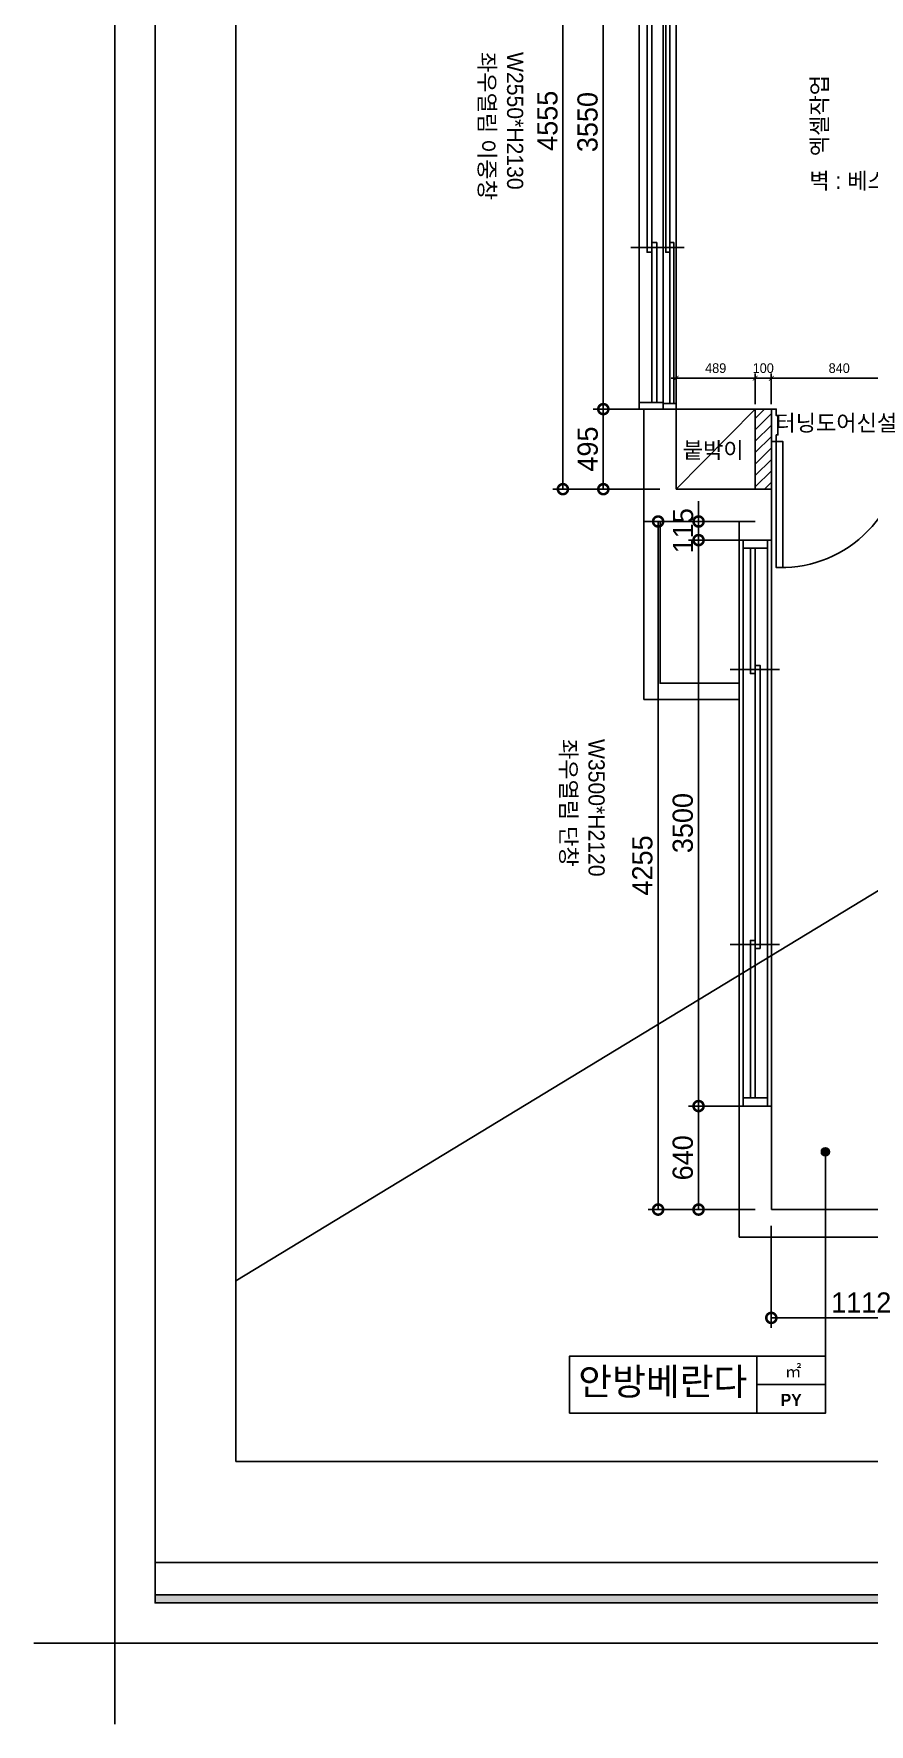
# Model space of a CAD drawing. Header units: millimetres. Extents: x 302328 to 345828, y 111587 to 154829.
# Drawn here: x 302328 to 307494, y 138979 to 149432 of the extents above; entities that cross this region are included whole.
import ezdxf
from ezdxf.enums import TextEntityAlignment as Align

# ---------------------------------------------------------------- set-up
doc = ezdxf.new("R2010")
doc.units = ezdxf.units.MM
doc.header["$LTSCALE"] = 100
doc.header["$PDMODE"] = 3
doc.layers.get('DEFPOINTS').update_dxf_attribs({"color": 248})
for name, color, linetype in [('0-ELC TEXT', 7, 'Continuous'), ('03-TEXT', 3, 'Continuous'), ('03-WAL NEW', 3, 'Continuous'), ('06-FUR', 6, 'Continuous'), ('07-DIM', 5, 'Continuous'), ('07-DIM WAL', 5, 'Continuous'), ('3.기호.계단선', 30, 'Continuous'), ('C-WALL1', 2, 'Continuous'), ('C-WALL2', 3, 'Continuous'), ('C-WIN', 4, 'Continuous'), ('CO-DO-FR', 7, 'Continuous'), ('CO-DOOR', 8, 'Continuous'), ('F-SYM', 7, 'Continuous'), ('FORM(YOURNAME)-11', 1, 'Continuous')]:
    doc.layers.add(name, color=color, linetype=linetype)
doc.styles.add('HY 울릉도 L', font='')
doc.styles.add('HY울릉도L', font='Expo M.ttf')
doc.styles.add('YOURNAME', font='HY울릉도M.TTF')
doc.styles.add('넥슨고딕', font='NEXONLv1GothicBold.ttf')
doc.styles.add('코레일둥고', font='Korail_Round_Gothic_Medium.ttf')
doc.styles.get('HY 울릉도 L').set_extended_font_data('HY울릉도L')
doc.dimstyles.new('30', dxfattribs={"dimscale": 30, "dimtxt": 2, "dimasz": 1, "dimexe": 1, "dimexo": 1, "dimgap": 1, "dimtad": 1, "dimdec": 0, "dimrnd": 0.05, "dimdsep": 46, "dimlunit": 6, "dimtxsty": 'HY 울릉도 L', "dimblk": 'ARCHTICK', "dimcen": 2.5, "dimdle": 1, "dimclrd": 133, "dimclre": 133, "dimclrt": 30, "dimadec": 0, "dimazin": 0, "dimtfac": 1, "dimtdec": 0, "dimtix": 1, "dimtmove": 2, "dimatfit": 3, "dimldrblk": 'ARCHTICK', "dimfxl": 0, "dimlwd": -1, "dimlwe": -1, "dimarcsym": 0})
doc.dimstyles.new('50', dxfattribs={"dimscale": 50, "dimtxt": 2.5, "dimasz": 2.5, "dimexe": 1.25, "dimexo": 2, "dimtad": 1, "dimdec": 0, "dimtxsty": 'HY울릉도L', "dimblk": 'DOTSMALL', "dimcen": 2.5, "dimclrd": 1, "dimclre": 1, "dimclrt": 2, "dimadec": 0, "dimazin": 0, "dimtfac": 1, "dimtdec": 0, "dimtix": 1, "dimtmove": 0, "dimatfit": 3, "dimldrblk": 'DOTSMALL', "dimfxl": 0, "dimarcsym": 0})

# ---------------------------------------------------------------- blocks, each defined once
blk = doc.blocks.new('FORM-PLAN')
at = {"layer": 'FORM(YOURNAME)-11'}
h = blk.add_hatch(color=256, dxfattribs=at)
h.dxf.hatch_style = 1
h.paths.add_polyline_path([(-71444, 55115), (10556, 55115), (10556, 54915), (-71444, 54915)])
h.paths.add_polyline_path([(-71444, -2085), (10556, -2085), (10556, -2285), (-71444, -2285)])
at = {"layer": 'DEFPOINTS', "color": 158}
blk.add_line((1346, -1285), (-71444, -1285), dxfattribs=at)
for points in [[(-71444, -2285), (10556, -2285), (10556, 55115), (-71444, 55115)], [(-69444, 53115), (-64, 53115), (-64, 1215), (-69444, 1215)]]:
    blk.add_lwpolyline(points, close=True, dxfattribs=at)
at = {"layer": 'DEFPOINTS', "color": 1}
blk.add_lwpolyline([(-72444, -5285), (-72444, -3285), (-74444, -3285)], dxfattribs=at)
at = {"layer": 'FORM(YOURNAME)-11', "color": 250}
blk.add_lwpolyline([(-72444, -3285), (11556, -3285), (11556, 56115), (-72444, 56115)], close=True, dxfattribs=at)
at = {"layer": 'FORM(YOURNAME)-11'}
blk.add_lwpolyline([(-71444, -2085), (10556, -2085), (10556, -2285), (-71444, -2285)], close=True, dxfattribs=at)
at = {"layer": 'FORM(YOURNAME)-11', "color": 3, "style": 'YOURNAME'}
for tag, height, p in [('1', 450, (9905, 18188)), ('2', 450, (9905, 17544)), ('3', 450, (9905, 16257)), ('4', 450, (9905, 14326)), ('5', 515, (9905, 12009)), ('6', 515, (9905, 9757)), ('7', 515, (9905, 7504)), ('8', 515, (9905, 5252)), ('9', 515, (9905, 2999)), ('10', 515, (5655, 811)), ('11', 515, (9905, 747)), ('12', 515, (5655, -1441)), ('13', 515, (9905, -1441))]:
    blk.add_attdef(tag, text='', height=height, dxfattribs=at).set_placement(p, align=Align.MIDDLE_RIGHT)
blk = doc.blocks.new('*U953')
at = {"layer": 'F-SYM', "xscale": 0.2500000000000001, "yscale": 0.2500000000000001, "zscale": 0.2500000000000001}
blk.add_blockref('FORM-PLAN', (320939, 140300), dxfattribs=at)
blk = doc.blocks.new('FLOORPLAN')
at = {"layer": 'C-WALL1'}
for p, q in [((327288, 100594), (327288, 101289)), ((327488, 100794), (328077, 100794)), ((328077, 100594), (328077, 100794)), ((327288, 100594), (327877, 100594)), ((327877, 100479), (327877, 100594)), ((328077, 100479), (328077, 100594)), ((327877, 96979), (327877, 96169)), ((328077, 96979), (328077, 96339)), ((328077, 96339), (329189, 96339)), ((327877, 96169), (339783, 96169))]:
    blk.add_line(p, q, dxfattribs=at)
blk.add_lwpolyline([(327288, 101289), (327488, 101289), (327488, 100794)], dxfattribs=at)
at = {"layer": 'C-WALL2'}
for points in [[(327288, 100594), (327288, 99494), (327877, 99494)], [(327388, 100594), (327388, 99594), (327877, 99594)]]:
    blk.add_lwpolyline(points, dxfattribs=at)
at = {"layer": 'C-WIN'}
for p, q in [((327258, 104799), (327258, 101329)), ((327408, 104799), (327408, 101329)), ((327488, 104804), (327488, 101324)), ((327208, 102289), (327538, 102289)), ((327208, 102289), (327538, 102289)), ((327902, 97029), (327902, 100429)), ((328052, 97029), (328052, 100429)), ((328127, 99679), (327822, 99679)), ((328127, 97979), (327822, 97979))]:
    blk.add_line(p, q, dxfattribs=at)
for points in [[(327338, 103869), (327308, 103869), (327308, 102259), (327338, 102259)], [(327448, 103869), (327423, 103869), (327423, 102259), (327448, 102259)], [(328077, 96979), (328077, 100479), (327877, 100479), (327877, 96979)], [(327902, 100479), (327902, 100429), (328052, 100429), (328052, 100479)], [(327902, 96979), (327902, 97029), (328052, 97029), (328052, 96979)]]:
    blk.add_lwpolyline(points, close=True, dxfattribs=at)
for points in [[(327368, 101329), (327368, 102319), (327338, 102319), (327338, 101329)], [(327473, 101324), (327473, 102319), (327448, 102319), (327448, 101324)], [(327408, 101289), (327408, 101329), (327258, 101329), (327258, 101289), (327318, 101289)], [(327408, 101324), (327488, 101324), (327488, 101289)], [(327947, 100429), (327947, 99654), (327977, 99654), (327977, 100429)], [(327977, 97954), (327977, 99704), (328007, 99704), (328007, 97954), (327977, 97954)], [(327947, 97029), (327947, 98004), (327977, 98004), (327977, 97029)]]:
    blk.add_lwpolyline(points, dxfattribs=at)
blk = doc.blocks.new('_DOTSMALL')
at = {"color": 0, "linetype": 'ByBlock', "const_width": 0.5}
blk.add_lwpolyline([(-0.0625, 0, 1), (0.0625, 0, 1)], format="xyb", close=True, dxfattribs=at)
blk = doc.blocks.new('*D644')
at = {"layer": '07-DIM', "color": 1, "lineweight": -2}
for p, q in [((306889, 142061), (306889, 141429)), ((308001, 142061), (308001, 141429)), ((306889, 141491), (308001, 141491))]:
    blk.add_line(p, q, dxfattribs=at)
at = {"layer": 'DEFPOINTS', "color": 0}
for p in [(306889, 142161), (308001, 142161), (308001, 141491)]:
    blk.add_point(p, dxfattribs=at)
at = {"layer": '07-DIM', "color": 1, "lineweight": -2, "xscale": 125, "yscale": 125, "zscale": 125, "rotation": 180}
blk.add_blockref('_DOTSMALL', (306889, 141491), dxfattribs=at)
at = {"layer": '07-DIM', "color": 1, "lineweight": -2, "xscale": 125, "yscale": 125, "zscale": 125}
blk.add_blockref('_DOTSMALL', (308001, 141491), dxfattribs=at)
at = {"layer": '07-DIM', "color": 2, "insert": (307445, 141586), "char_height": 125, "attachment_point": 5, "style": 'HY울릉도L'}
blk.add_mtext('1112', dxfattribs=at)
blk = doc.blocks.new('*D645')
at = {"layer": '07-DIM', "color": 1, "lineweight": -2}
for p, q in [((306789, 146416), (306127, 146416)), ((306189, 142161), (306189, 146416)), ((306789, 142161), (306127, 142161))]:
    blk.add_line(p, q, dxfattribs=at)
at = {"layer": 'DEFPOINTS', "color": 0}
for p in [(306189, 146416), (306889, 146416), (306889, 142161)]:
    blk.add_point(p, dxfattribs=at)
at = {"layer": '07-DIM', "color": 1, "lineweight": -2, "xscale": 125, "yscale": 125, "zscale": 125}
for p, rotation in [((306189, 146416), 90), ((306189, 142161), 270)]:
    blk.add_blockref('_DOTSMALL', p, dxfattribs=dict(at, rotation=rotation))
at = {"layer": '07-DIM', "color": 2, "insert": (306092, 144289), "char_height": 125, "attachment_point": 5, "rotation": 90, "style": 'HY울릉도L'}
blk.add_mtext('4255', dxfattribs=at)
blk = doc.blocks.new('*D646')
at = {"layer": '07-DIM', "color": 1, "lineweight": -2}
for p, q in [((306789, 142801), (306377, 142801)), ((306439, 142161), (306439, 142801)), ((306789, 142161), (306377, 142161))]:
    blk.add_line(p, q, dxfattribs=at)
at = {"layer": 'DEFPOINTS', "color": 0}
for p in [(306439, 142801), (306889, 142801), (306889, 142161)]:
    blk.add_point(p, dxfattribs=at)
at = {"layer": '07-DIM', "color": 1, "lineweight": -2, "xscale": 125, "yscale": 125, "zscale": 125}
for p, rotation in [((306439, 142801), 90), ((306439, 142161), 270)]:
    blk.add_blockref('_DOTSMALL', p, dxfattribs=dict(at, rotation=rotation))
at = {"layer": '07-DIM', "color": 2, "insert": (306342, 142481), "char_height": 125, "attachment_point": 5, "rotation": 90, "style": 'HY울릉도L'}
blk.add_mtext('640', dxfattribs=at)
blk = doc.blocks.new('*D647')
at = {"layer": '07-DIM', "color": 1, "lineweight": -2}
for p, q in [((306789, 146301), (306377, 146301)), ((306439, 142801), (306439, 146301)), ((306789, 142801), (306377, 142801))]:
    blk.add_line(p, q, dxfattribs=at)
at = {"layer": 'DEFPOINTS', "color": 0}
for p in [(306439, 146301), (306889, 146301), (306889, 142801)]:
    blk.add_point(p, dxfattribs=at)
at = {"layer": '07-DIM', "color": 1, "lineweight": -2, "xscale": 125, "yscale": 125, "zscale": 125}
for p, rotation in [((306439, 146301), 90), ((306439, 142801), 270)]:
    blk.add_blockref('_DOTSMALL', p, dxfattribs=dict(at, rotation=rotation))
at = {"layer": '07-DIM', "color": 2, "insert": (306342, 144551), "char_height": 125, "attachment_point": 5, "rotation": 90, "style": 'HY울릉도L'}
blk.add_mtext('3500', dxfattribs=at)
blk = doc.blocks.new('*D648')
at = {"layer": '07-DIM', "color": 1, "lineweight": -2}
for p, q in [((306439, 146416), (306439, 146541)), ((306789, 146416), (306377, 146416)), ((306439, 146416), (306439, 146301)), ((306789, 146301), (306377, 146301)), ((306439, 146301), (306439, 146176))]:
    blk.add_line(p, q, dxfattribs=at)
at = {"layer": 'DEFPOINTS', "color": 0}
for p in [(306889, 146416), (306439, 146301), (306889, 146301)]:
    blk.add_point(p, dxfattribs=at)
at = {"layer": '07-DIM', "color": 1, "lineweight": -2, "xscale": 125, "yscale": 125, "zscale": 125}
for p, rotation in [((306439, 146416), 270), ((306439, 146301), 90)]:
    blk.add_blockref('_DOTSMALL', p, dxfattribs=dict(at, rotation=rotation))
at = {"layer": '07-DIM', "color": 2, "insert": (306344, 146359), "char_height": 125, "attachment_point": 5, "rotation": 90, "style": 'HY울릉도L'}
blk.add_mtext('115', dxfattribs=at)
blk = doc.blocks.new('*D649')
at = {"layer": '07-DIM', "color": 1, "lineweight": -2}
for p, q in [((306200, 151171), (305538, 151171)), ((305600, 146616), (305600, 151171)), ((306200, 146616), (305538, 146616))]:
    blk.add_line(p, q, dxfattribs=at)
at = {"layer": 'DEFPOINTS', "color": 0}
for p in [(305600, 151171), (306300, 151171), (306300, 146616)]:
    blk.add_point(p, dxfattribs=at)
at = {"layer": '07-DIM', "color": 1, "lineweight": -2, "xscale": 125, "yscale": 125, "zscale": 125}
for p, rotation in [((305600, 151171), 90), ((305600, 146616), 270)]:
    blk.add_blockref('_DOTSMALL', p, dxfattribs=dict(at, rotation=rotation))
at = {"layer": '07-DIM', "color": 2, "insert": (305505, 148894), "char_height": 125, "attachment_point": 5, "rotation": 90, "style": 'HY울릉도L'}
blk.add_mtext('4555', dxfattribs=at)
blk = doc.blocks.new('*D651')
at = {"layer": '07-DIM', "color": 1, "lineweight": -2}
for p, q in [((306200, 150661), (305788, 150661)), ((305850, 150661), (305850, 147111)), ((306200, 147111), (305788, 147111))]:
    blk.add_line(p, q, dxfattribs=at)
at = {"layer": 'DEFPOINTS', "color": 0}
for p in [(306300, 150661), (305850, 147111), (306300, 147111)]:
    blk.add_point(p, dxfattribs=at)
at = {"layer": '07-DIM', "color": 1, "lineweight": -2, "xscale": 125, "yscale": 125, "zscale": 125}
for p, rotation in [((305850, 150661), 90), ((305850, 147111), 270)]:
    blk.add_blockref('_DOTSMALL', p, dxfattribs=dict(at, rotation=rotation))
at = {"layer": '07-DIM', "color": 2, "insert": (305753, 148886), "char_height": 125, "attachment_point": 5, "rotation": 90, "style": 'HY울릉도L'}
blk.add_mtext('3550', dxfattribs=at)
blk = doc.blocks.new('*D652')
at = {"layer": '07-DIM', "color": 1, "lineweight": -2}
for p, q in [((306200, 147111), (305788, 147111)), ((305850, 146616), (305850, 147111)), ((306200, 146616), (305788, 146616))]:
    blk.add_line(p, q, dxfattribs=at)
at = {"layer": 'DEFPOINTS', "color": 0}
for p in [(305850, 147111), (306300, 147111), (306300, 146616)]:
    blk.add_point(p, dxfattribs=at)
at = {"layer": '07-DIM', "color": 1, "lineweight": -2, "xscale": 125, "yscale": 125, "zscale": 125}
for p, rotation in [((305850, 147111), 90), ((305850, 146616), 270)]:
    blk.add_blockref('_DOTSMALL', p, dxfattribs=dict(at, rotation=rotation))
at = {"layer": '07-DIM', "color": 2, "insert": (305754, 146864), "char_height": 125, "attachment_point": 5, "rotation": 90, "style": 'HY울릉도L'}
blk.add_mtext('495', dxfattribs=at)
blk = doc.blocks.new('_ArchTick')
at = {"color": 0, "linetype": 'ByBlock', "const_width": 0.15}
blk.add_lwpolyline([(-0.5, -0.5), (0.5, 0.5)], dxfattribs=at)
blk = doc.blocks.new('*D663')
at = {"layer": '07-DIM WAL', "color": 133}
for p, q in [((306819, 147302), (306270, 147302)), ((306300, 147141), (306300, 147332)), ((306789, 147141), (306789, 147332))]:
    blk.add_line(p, q, dxfattribs=at)
at = {"layer": 'DEFPOINTS', "color": 0}
for p in [(306300, 147302), (306300, 147111), (306789, 147111)]:
    blk.add_point(p, dxfattribs=at)
at = {"layer": '07-DIM WAL', "color": 133, "xscale": 30, "yscale": 30, "zscale": 30, "rotation": 180}
blk.add_blockref('_ArchTick', (306300, 147302), dxfattribs=at)
at = {"layer": '07-DIM WAL', "color": 133, "xscale": 30, "yscale": 30, "zscale": 30}
blk.add_blockref('_ArchTick', (306789, 147302), dxfattribs=at)
at = {"layer": '07-DIM WAL', "color": 30, "insert": (306545, 147364), "char_height": 60, "attachment_point": 5, "style": 'HY 울릉도 L'}
blk.add_mtext('489', dxfattribs=at)
blk = doc.blocks.new('*D664')
at = {"layer": '07-DIM WAL', "color": 133}
for p, q in [((306789, 147302), (306759, 147302)), ((306789, 147141), (306789, 147332)), ((306789, 147302), (306889, 147302)), ((306889, 147141), (306889, 147332)), ((306889, 147302), (306919, 147302))]:
    blk.add_line(p, q, dxfattribs=at)
at = {"layer": 'DEFPOINTS', "color": 0}
for p in [(306889, 147302), (306789, 147111), (306889, 147111)]:
    blk.add_point(p, dxfattribs=at)
at = {"layer": '07-DIM WAL', "color": 133, "xscale": 30, "yscale": 30, "zscale": 30}
blk.add_blockref('_ArchTick', (306789, 147302), dxfattribs=at)
at = {"layer": '07-DIM WAL', "color": 133, "xscale": 30, "yscale": 30, "zscale": 30, "rotation": 180}
blk.add_blockref('_ArchTick', (306889, 147302), dxfattribs=at)
at = {"layer": '07-DIM WAL', "color": 30, "insert": (306839, 147364), "char_height": 60, "attachment_point": 5, "style": 'HY 울릉도 L'}
blk.add_mtext('100', dxfattribs=at)
blk = doc.blocks.new('*D665')
at = {"layer": '07-DIM WAL', "color": 133}
for p, q in [((306859, 147302), (307759, 147302)), ((306889, 147141), (306889, 147332)), ((307729, 147141), (307729, 147332))]:
    blk.add_line(p, q, dxfattribs=at)
at = {"layer": 'DEFPOINTS', "color": 0}
for p in [(307729, 147302), (306889, 147111), (307729, 147111)]:
    blk.add_point(p, dxfattribs=at)
at = {"layer": '07-DIM WAL', "color": 133, "xscale": 30, "yscale": 30, "zscale": 30, "rotation": 180}
blk.add_blockref('_ArchTick', (306889, 147302), dxfattribs=at)
at = {"layer": '07-DIM WAL', "color": 133, "xscale": 30, "yscale": 30, "zscale": 30}
blk.add_blockref('_ArchTick', (307729, 147302), dxfattribs=at)
at = {"layer": '07-DIM WAL', "color": 30, "insert": (307309, 147364), "char_height": 60, "attachment_point": 5, "style": 'HY 울릉도 L'}
blk.add_mtext('840', dxfattribs=at)

msp = doc.modelspace()

# ---------------------------------------------------------------- hatches: boundary and pattern name
at = {"layer": '0-ELC TEXT'}
h = msp.add_hatch(color=256, dxfattribs=at)
h.dxf.hatch_style = 1
edge = h.paths.add_edge_path()
edge.add_arc((307223.4, 142517.9), 25, 180, 540, ccw=False)
at = {"layer": '03-WAL NEW'}
h = msp.add_hatch(dxfattribs=at)
h.set_pattern_fill('_USER', color=256, scale=50, angle=45, pattern_type=0)
h.set_pattern_definition([(45, (0, 0), (-35.355339, 35.355339), [])])
h.paths.add_polyline_path([(308787.3, 146766), (308029.3, 146766, -0.4142136), (307829.3, 146966), (307829.3, 147111), (307729.3, 147111), (307729.3, 146616), (312019.3, 146616), (312019.3, 146766), (309787.3, 146766), (309787.3, 146666), (308787.3, 146666)])
h.paths.add_polyline_path([(306889.3, 147111), (306789.3, 147111), (306789.3, 146616), (306889.3, 146616)])

# ---------------------------------------------------------------- linework, layer by layer
at = {"layer": '0-ELC TEXT'}
for p, q in [((306798.7, 140901.3), (306798.7, 141255.1)), ((306798.7, 141078.2), (307223.4, 141078.2))]:
    msp.add_line(p, q, dxfattribs=at)
msp.add_lwpolyline([(307223.4, 141255.1), (307223.4, 142517.9)], dxfattribs=at)
msp.add_lwpolyline([(305641.5, 140901.3), (307223.4, 140901.3), (307223.4, 141255.1), (305641.5, 141255.1)], close=True, dxfattribs=at)
msp.add_circle((307223.4, 142517.9), 25, dxfattribs=at)
at = {"layer": '03-WAL NEW'}
msp.add_lwpolyline([(306889.3, 147111), (306889.3, 146616), (306789.3, 146616), (306789.3, 147111), (306889.3, 147111)], dxfattribs=at)
at = {"layer": '06-FUR'}
msp.add_line((306789.3, 147111), (306300.3, 146616), dxfattribs=at)
msp.add_lwpolyline([(306300.3, 146616), (306789.3, 146616), (306789.3, 147111), (306300.3, 147111)], close=True, dxfattribs=at)
at = {"layer": '07-DIM WAL'}
msp.add_line((303577.8, 141720.2), (324327.8, 154328.5), dxfattribs=at)
at = {"layer": 'CO-DO-FR'}
msp.add_lwpolyline([(306889.3, 146911), (306889.3, 147111), (306919.3, 147111), (306919.3, 147071), (306929.3, 147071), (306929.3, 146951), (306919.3, 146951), (306919.3, 146911), (306889.3, 146911)], close=True, dxfattribs=at)
at = {"layer": 'CO-DOOR'}
msp.add_lwpolyline([(306959.3, 146131), (306959.3, 146911), (306919.3, 146911), (306919.3, 146131)], close=True, dxfattribs=at)
msp.add_arc((306949.3, 146881.5), 750.6, 269.23662, 2.25149, dxfattribs=at)

# ---------------------------------------------------------------- block references
msp.add_blockref('FLOORPLAN', (-21187.3, 45821.9))
at = {"layer": '07-DIM WAL'}
msp.add_blockref('*U953', (0, 0), dxfattribs=at)

# ---------------------------------------------------------------- texts
at = {"layer": '0-ELC TEXT', "style": '코레일둥고'}
for s, p in [('좌우열림 이중창', (305081.5, 149319.2)), ('W2550*H2130', (305254.5, 149319.2)), ('좌우열림 단창', (305585.3, 145071.1)), ('W3500*H2120', (305758.3, 145071.1))]:
    msp.add_text(s, height=100, rotation=270, dxfattribs=at).set_placement(p)
for s, p in [('벽 : 베스띠', (307124.1, 148473)), ('터닝도어신설', (306914.4, 146975.4)), ('붙박이', (306341.1, 146807.3))]:
    msp.add_text(s, height=100, dxfattribs=at).set_placement(p)
at = {"layer": '03-TEXT'}
for s, height, style, p in [('안방베란다', 166.67, '코레일둥고', (306217.8, 141014.3)), ('㎡', 75, '넥슨고딕', (307024.4, 141123.3)), ('PY', 75, '넥슨고딕', (307011.6, 140946.4))]:
    msp.add_text(s, height=height, dxfattribs=dict(at, style=style)).set_placement(p, align=Align.CENTER)
at = {"layer": '3.기호.계단선', "style": '코레일둥고'}
msp.add_text('엑셀작업', height=100, rotation=90, dxfattribs=at).set_placement((307236.5, 148675))

# ---------------------------------------------------------------- dimensions: what is measured, and where the dimension line sits
at = {"layer": '07-DIM'}
for base, p1, p2, picture, middle in [((305600.3, 151171), (306300.3, 146616), (306300.3, 151171), '*D649', (305505, 148893.5)), ((305850.3, 147111), (306300.3, 150661), (306300.3, 147111), '*D651', (305753.4, 148886)), ((305850.3, 147111), (306300.3, 146616), (306300.3, 147111), '*D652', (305753.6, 146863.5)), ((306189.3, 146416), (306889.3, 142161), (306889.3, 146416), '*D645', (306092.4, 144288.5)), ((306439.3, 146301), (306889.3, 146416), (306889.3, 146301), '*D648', (306344, 146358.5)), ((306439.3, 146301), (306889.3, 142801), (306889.3, 146301), '*D647', (306342.4, 144551)), ((306439.3, 142801), (306889.3, 142161), (306889.3, 142801), '*D646', (306342.4, 142481))]:
    dim = msp.add_linear_dim(base=base, p1=p1, p2=p2, angle=90, dimstyle='50', dxfattribs=at)
    dim.commit()
    dim.dimension.update_dxf_attribs({"geometry": picture, "text_midpoint": middle})
dim = msp.add_linear_dim(base=(308001.3, 141491), p1=(306889.3, 142161), p2=(308001.3, 142161), dimstyle='50', dxfattribs=at)
dim.commit()
dim.dimension.update_dxf_attribs({"geometry": '*D644', "text_midpoint": (307445.3, 141586.3)})
at = {"layer": '07-DIM WAL'}
for base, p1, p2, picture, middle in [((306300.3, 147302.3), (306789.3, 147111), (306300.3, 147111), '*D663', (306544.8, 147363.6)), ((306889.3, 147302.3), (306789.3, 147111), (306889.3, 147111), '*D664', (306839.3, 147363.5)), ((307729.3, 147302.3), (306889.3, 147111), (307729.3, 147111), '*D665', (307309.3, 147363.6))]:
    dim = msp.add_linear_dim(base=base, p1=p1, p2=p2, dimstyle='30', dxfattribs=at)
    dim.commit()
    dim.dimension.update_dxf_attribs({"geometry": picture, "text_midpoint": middle})

doc.saveas('drawing.dxf')
